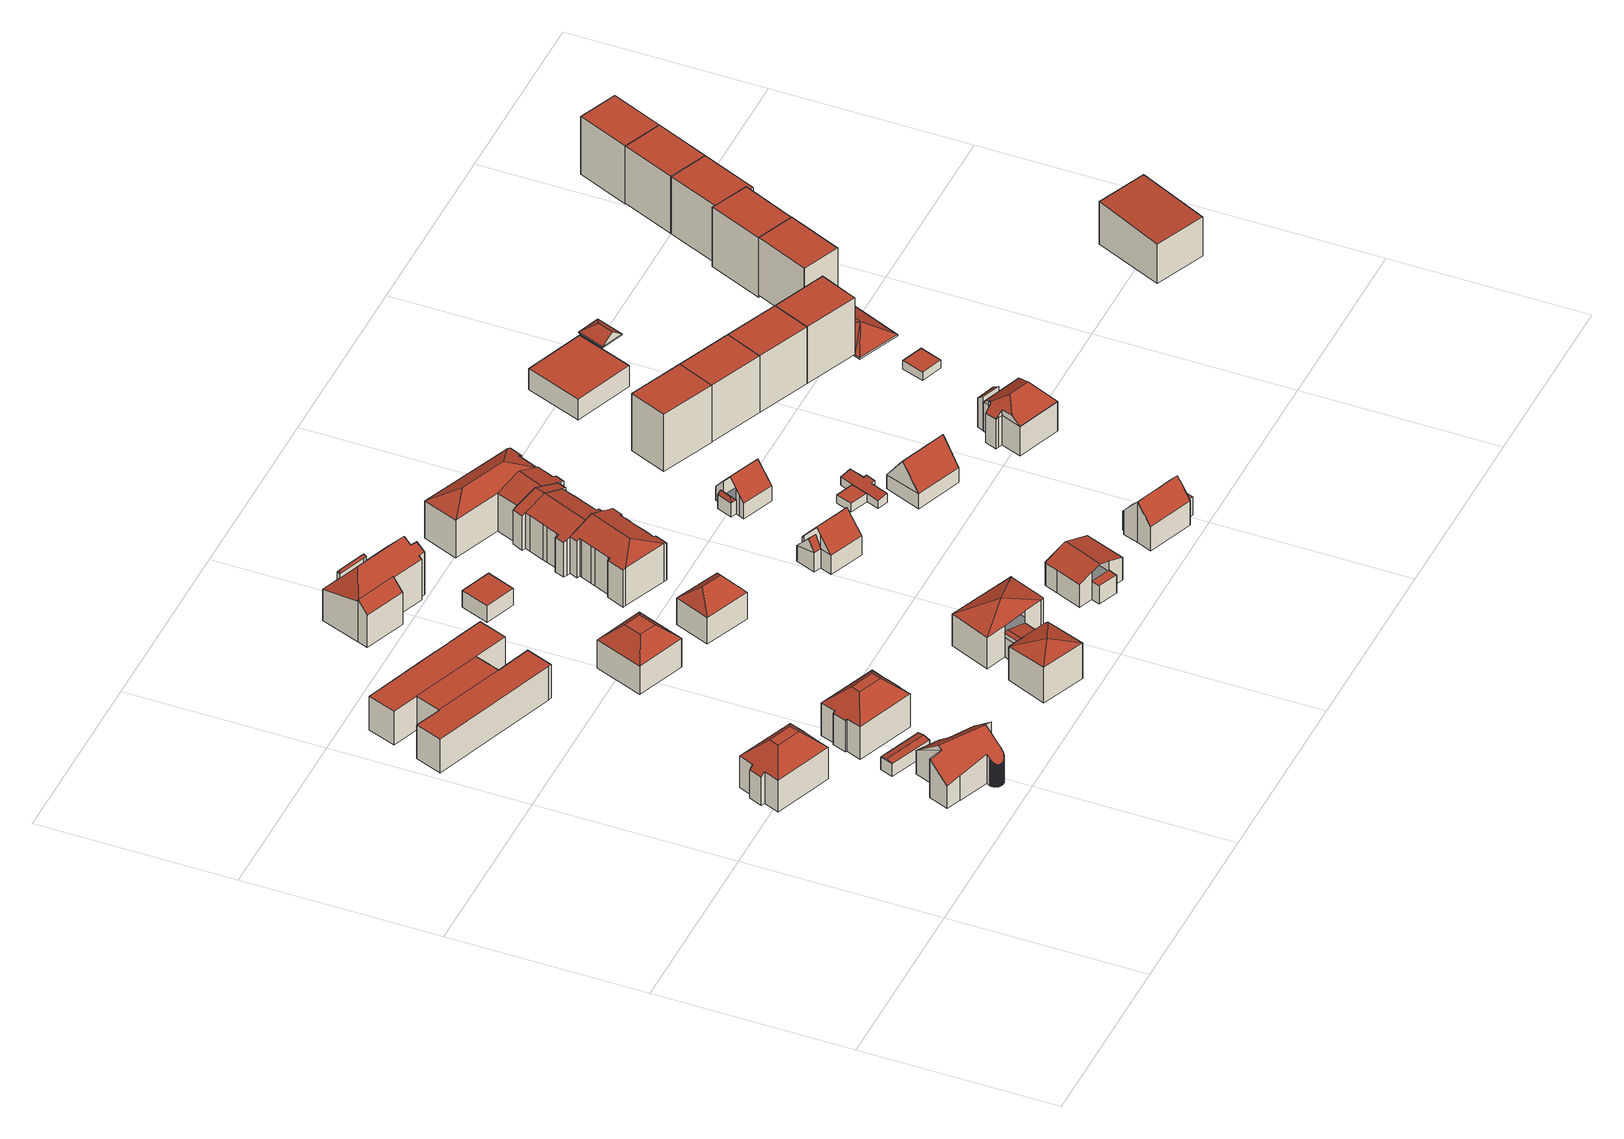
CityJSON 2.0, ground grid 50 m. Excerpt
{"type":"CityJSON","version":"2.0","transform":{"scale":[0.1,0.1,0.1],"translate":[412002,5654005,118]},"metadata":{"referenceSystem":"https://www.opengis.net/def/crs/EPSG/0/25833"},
"CityObjects":{
"building1":{"type":"Building","attributes":{"Dachtyp_tdc":"tdcCutTentRoof","Gemeindeschluessel":14612000,"Dachneigung":44.59,"QualitaetDacherkennung":80,"Geometrietyp2DReferenz":"3000","measuredHeight":13.93,"function":"31001_9998","roofType":"9999"},"geometry":[{"type":"Solid","lod":"2","boundaries":[[[[0,1,2,3]],[[1,4,5,2]],[[4,6,7,5]],[[6,8,9,7]],[[8,10,11,9]],[[10,12,13,11]],[[12,14,15,13]],[[14,16,17,15]],[[16,18,19,17]],[[18,20,21,19]],[[22,0,3,23]],[[8,6,4,1,0,22,24,25]],[[10,8,25,26]],[[20,18,16,14,12,10,26,27]],[[22,20,27,24]],[[27,26,25,24]],[[3,2,5,7,9,11,13,15,17,19,21,23]],[[20,22,23,21]]]],"semantics":{"surfaces":[{"type":"WallSurface"},{"type":"RoofSurface"},{"type":"GroundSurface"}],"values":[[0,0,0,0,0,0,0,0,0,0,0,1,1,1,1,1,2,0]]}}]},
"building2":{"type":"Building","attributes":{"Dachtyp_tdc":"tdcFreeFormRoof","Gemeindeschluessel":14612000,"Dachneigung":39.34,"QualitaetDacherkennung":18,"Geometrietyp2DReferenz":"3000","measuredHeight":12.45,"function":"31001_9998","roofType":"5000"},"geometry":[{"type":"Solid","lod":"2","boundaries":[[[[28,29,30,31]],[[29,32,33,30]],[[32,34,35,33]],[[34,36,37,35]],[[36,38,39,37]],[[38,40,41,39]],[[40,42,43,41]],[[42,44,45,43]],[[44,46,47,45]],[[46,48,49,47]],[[48,50,51,49]],[[50,52,53,51]],[[52,54,55,53]],[[54,56,57,55]],[[56,58,59,57]],[[58,60,61,59]],[[60,62,63,61]],[[62,64,65,63]],[[64,66,67,65]],[[66,68,69,67]],[[68,70,71,69]],[[70,72,73,71]],[[72,74,75,73]],[[74,76,77,75]],[[76,78,79,77]],[[78,80,81,79]],[[80,82,83,81]],[[82,84,85,83]],[[84,86,87,85]],[[86,88,89,87]],[[88,90,91,89]],[[90,92,93,91]],[[92,94,95,93]],[[94,96,97,95]],[[96,98,99,97]],[[98,100,101,99]],[[100,102,103,101]],[[102,104,105,103]],[[104,106,107,105]],[[106,108,109,107]],[[108,110,111,109]],[[110,112,113,111]],[[112,114,115,113]],[[114,116,117,115]],[[116,118,119,117]],[[118,120,121,119]],[[120,122,123,121]],[[122,124,125,123]],[[124,126,127,125]],[[126,128,129,127]],[[128,130,131,129]],[[130,132,133,131]],[[132,134,135,133]],[[134,136,137,135]],[[136,138,139,137]],[[138,140,141,139]],[[140,142,143,141]],[[142,28,31,143]],[[122,120,118,116,114,112,110,108,106,104,102,100,98,96,94,92,90,88,86,84,82,80,78,76,74,72,70,68,66,64,62,60,58,56,54,144,145,40,38,36,34,32,29,28,142,140,138,136,134,132,130,128,126,124]],[[52,50,48,46,44,42,145,144]],[[54,52,144]],[[42,40,145]],[[31,30,33,35,37,39,41,43,45,47,49,51,53,55,57,59,61,63,65,67,69,71,73,75,77,79,81,83,85,87,89,91,93,95,97,99,101,103,105,107,109,111,113,115,117,119,121,123,125,127,129,131,133,135,137,139,141,143]]]],"semantics":{"surfaces":[{"type":"WallSurface"},{"type":"RoofSurface"},{"type":"GroundSurface"}],"values":[[0,0,0,0,0,0,0,0,0,0,0,0,0,0,0,0,0,0,0,0,0,0,0,0,0,0,0,0,0,0,0,0,0,0,0,0,0,0,0,0,0,0,0,0,0,0,0,0,0,0,0,0,0,0,0,0,0,0,1,1,0,0,2]]}}]},
"building3":{"type":"Building","attributes":{"Dachtyp_tdc":"tdcGableRoof","Gemeindeschluessel":14612000,"Dachneigung":12.92,"QualitaetDacherkennung":67,"Geometrietyp2DReferenz":"3000","measuredHeight":4,"function":"31001_9998","roofType":"3100"},"geometry":[{"type":"Solid","lod":"2","boundaries":[[[[146,147,148,149]],[[147,150,151,148]],[[150,152,153,151]],[[152,146,149,153]],[[150,147,154]],[[146,152,155]],[[147,146,155,154]],[[152,150,154,155]],[[149,148,151,153]]]],"semantics":{"surfaces":[{"type":"WallSurface"},{"type":"RoofSurface"},{"type":"GroundSurface"}],"values":[[0,0,0,0,0,0,1,1,2]]}}]},
"building4":{"type":"Building","attributes":{"Dachtyp_tdc":"tdcCutTentRoof","Gemeindeschluessel":14612000,"Dachneigung":44.84,"QualitaetDacherkennung":83,"Geometrietyp2DReferenz":"3000","measuredHeight":14.09,"function":"31001_9998","roofType":"9999"},"geometry":[{"type":"Solid","lod":"2","boundaries":[[[[156,157,158,159]],[[157,160,161,158]],[[160,162,163,161]],[[162,164,165,163]],[[164,166,167,165]],[[166,168,169,167]],[[168,170,171,169]],[[170,172,173,171]],[[172,174,175,173]],[[174,176,177,175]],[[176,178,179,177]],[[178,156,159,179]],[[162,160,180,181]],[[172,170,168,166,164,162,181,182]],[[174,172,182,183]],[[160,157,156,178,176,174,183,180]],[[183,182,181,180]],[[159,158,161,163,165,167,169,171,173,175,177,179]]]],"semantics":{"surfaces":[{"type":"WallSurface"},{"type":"RoofSurface"},{"type":"GroundSurface"}],"values":[[0,0,0,0,0,0,0,0,0,0,0,0,1,1,1,1,1,2]]}}]},
"building5":{"type":"Building","attributes":{"name":"Bundesnetzagentur","Gemeindeschluessel":14612000,"Geometrietyp2DReferenz":"3000","function":"31001_3010","roofType":"9999"},"children":["building5-1","building5-2","building5-3"]},
"building5-1":{"type":"BuildingPart","attributes":{"Dachtyp_tdc":"tdcPolyFlatRoof","Dachneigung":0,"QualitaetDacherkennung":81,"Geometrietyp2DReferenz":"3000","measuredHeight":9.87,"roofType":"1000"},"parents":["building5"],"geometry":[{"type":"MultiSurface","lod":"2","boundaries":[[[184,185,186,187]],[[185,188,189,186]],[[188,190,191,189]],[[190,192,193,191]],[[192,194,195,193]],[[196,197,198,199]],[[197,184,187,198]],[[197,196,194,192,190,188,185,184]],[[187,186,189,191,193,195,199,198]]],"semantics":{"surfaces":[{"type":"WallSurface"},{"type":"RoofSurface"},{"type":"GroundSurface"}],"values":[0,0,0,0,0,0,0,1,2]}}]},
"building5-2":{"type":"BuildingPart","attributes":{"Dachtyp_tdc":"tdcPolyFlatRoof","Dachneigung":0,"QualitaetDacherkennung":78,"Geometrietyp2DReferenz":"3000","measuredHeight":9.87,"roofType":"1000"},"parents":["building5"],"geometry":[{"type":"MultiSurface","lod":"2","boundaries":[[[200,201,202,203]],[[201,204,205,202]],[[204,206,207,205]],[[206,208,209,207]],[[208,210,211,209]],[[210,212,213,211]],[[212,214,215,213]],[[214,216,217,215]],[[216,218,219,217]],[[218,220,221,219]],[[220,222,223,221]],[[220,218,216,214,212,210,208,206,204,201,200,222]],[[203,202,205,207,209,211,213,215,217,219,221,223]]],"semantics":{"surfaces":[{"type":"WallSurface"},{"type":"RoofSurface"},{"type":"GroundSurface"}],"values":[0,0,0,0,0,0,0,0,0,0,0,1,2]}}]},
"building5-3":{"type":"BuildingPart","attributes":{"Dachtyp_tdc":"tdcPolyFlatRoof","Dachneigung":0,"QualitaetDacherkennung":85,"Geometrietyp2DReferenz":"3000","measuredHeight":9.88,"roofType":"1000"},"parents":["building5"],"geometry":[{"type":"MultiSurface","lod":"2","boundaries":[[[222,224,225,223]],[[224,226,227,225]],[[226,196,199,227]],[[201,202,195,194]],[[201,200,203,202]],[[200,201,194,196,226,224,222]],[[225,227,199,195,202,203,223]]],"semantics":{"surfaces":[{"type":"WallSurface"},{"type":"RoofSurface"},{"type":"GroundSurface"}],"values":[0,0,0,0,0,1,2]}}]},
"building6":{"type":"Building","attributes":{"Dachtyp_tdc":"tdcCutTentRoof","Gemeindeschluessel":14612000,"Dachneigung":44.42,"QualitaetDacherkennung":70,"Geometrietyp2DReferenz":"3000","measuredHeight":12.52,"function":"31001_9998","roofType":"9999"},"geometry":[{"type":"Solid","lod":"2","boundaries":[[[[228,229,230,231]],[[229,232,233,230]],[[232,234,235,233]],[[234,228,231,235]],[[229,228,236,237]],[[232,229,237,238]],[[234,232,238,239]],[[228,234,239,236]],[[239,238,237,236]],[[231,230,233,235]]]],"semantics":{"surfaces":[{"type":"WallSurface"},{"type":"RoofSurface"},{"type":"GroundSurface"}],"values":[[0,0,0,0,1,1,1,1,1,2]]}}]},
"building7":{"type":"Building","attributes":{"Gemeindeschluessel":14612000,"Geometrietyp2DReferenz":"3000","function":"31001_9998","roofType":"9999"},"children":["building7-1","building7-2","building7-3"]},
"building7-1":{"type":"BuildingPart","attributes":{"Dachtyp_tdc":"tdcGableRoof","Dachneigung":15.05,"QualitaetDacherkennung":29,"Geometrietyp2DReferenz":"3000","measuredHeight":7.29,"roofType":"3100"},"parents":["building7"],"geometry":[{"type":"MultiSurface","lod":"2","boundaries":[[[240,241,242,243]],[[244,245,246,247]],[[248,249,250,251]],[[240,248,251,241]],[[242,247,246,243]],[[244,250,249,245]]],"semantics":{"surfaces":[{"type":"WallSurface"},{"type":"RoofSurface"},{"type":"GroundSurface"}],"values":[0,0,1,0,2,1]}}]},
"building7-2":{"type":"BuildingPart","attributes":{"Dachtyp_tdc":"tdcTentRoof","Dachneigung":21.36,"QualitaetDacherkennung":17,"Geometrietyp2DReferenz":"3000","measuredHeight":12.2,"roofType":"3500"},"parents":["building7"],"geometry":[{"type":"MultiSurface","lod":"2","boundaries":[[[252,253,254,255]],[[253,256,243,254]],[[256,248,240,243]],[[257,246,245]],[[257,258,259,246]],[[258,260,261,259]],[[260,252,255,261]],[[252,260,262]],[[253,252,262]],[[258,257,256,253,262]],[[260,258,262]],[[255,254,243,246,259,261]]],"semantics":{"surfaces":[{"type":"WallSurface"},{"type":"RoofSurface"},{"type":"GroundSurface"}],"values":[0,0,0,0,0,0,0,1,1,1,1,2]}}]},
"building7-3":{"type":"BuildingPart","attributes":{"Dachtyp_tdc":"tdcFreeFormRoof","Dachneigung":25.41,"QualitaetDacherkennung":17,"Geometrietyp2DReferenz":"3000","measuredHeight":12.12,"roofType":"5000"},"parents":["building7"],"geometry":[{"type":"MultiSurface","lod":"2","boundaries":[[[263,264,265,266]],[[264,267,268,265]],[[267,269,270,268]],[[269,271,272,270]],[[271,273,274,272]],[[273,275,247,274]],[[275,244,247]],[[276,242,241,251]],[[276,277,278,242]],[[277,263,266,278]],[[267,264,263,279]],[[273,271,269,267,279]],[[277,276,275,273,279]],[[263,277,279]],[[265,268,270,272,274,247,242,278,266]]],"semantics":{"surfaces":[{"type":"WallSurface"},{"type":"RoofSurface"},{"type":"GroundSurface"}],"values":[0,0,0,0,0,0,0,0,0,0,1,1,1,1,2]}}]},
"building8":{"type":"Building","attributes":{"Dachtyp_tdc":"tdcHipRoof","Gemeindeschluessel":14612000,"Dachneigung":40.71,"QualitaetDacherkennung":60,"Geometrietyp2DReferenz":"3000","measuredHeight":11.78,"function":"31001_9998","roofType":"3200"},"geometry":[{"type":"Solid","lod":"2","boundaries":[[[[280,281,282,283]],[[281,284,285,282]],[[284,286,287,285]],[[286,280,283,287]],[[284,281,288]],[[280,286,289]],[[281,280,289,288]],[[286,284,288,289]],[[283,282,285,287]]]],"semantics":{"surfaces":[{"type":"WallSurface"},{"type":"RoofSurface"},{"type":"GroundSurface"}],"values":[[0,0,0,0,1,1,1,1,2]]}}]},
"building9":{"type":"Building","attributes":{"Gemeindeschluessel":14612000,"Geometrietyp2DReferenz":"3000","function":"31001_9998","roofType":"9999"},"children":["building9-1","building9-2","building9-3"]},
"building9-1":{"type":"BuildingPart","attributes":{"Dachtyp_tdc":"tdcPolyFlatRoof","Dachneigung":46.75,"QualitaetDacherkennung":42,"Geometrietyp2DReferenz":"3000","measuredHeight":12.33,"roofType":"2100"},"parents":["building9"],"geometry":[{"type":"MultiSurface","lod":"2","boundaries":[[[290,291,292,293,294]],[[291,295,296,292]],[[295,297,298,299,296]],[[297,295,291,290]],[[293,292,296,299]]],"semantics":{"surfaces":[{"type":"WallSurface"},{"type":"RoofSurface"},{"type":"GroundSurface"}],"values":[0,0,0,1,2]}}]},
"building9-2":{"type":"BuildingPart","attributes":{"Dachtyp_tdc":"tdcFreeFormRoof","Dachneigung":58.55,"QualitaetDacherkennung":7,"Geometrietyp2DReferenz":"3000","measuredHeight":10.98,"roofType":"5000"},"parents":["building9"],"geometry":[{"type":"MultiSurface","lod":"2","boundaries":[[[300,301,302,303,304]],[[301,305,306,302]],[[305,307,308,309,306]],[[310,307,305]],[[311,310,305,301]],[[311,301,300]],[[310,311,300,307]],[[303,302,306,309]]],"semantics":{"surfaces":[{"type":"WallSurface"},{"type":"RoofSurface"},{"type":"GroundSurface"}],"values":[0,0,0,1,1,1,1,2]}}]},
"building9-3":{"type":"BuildingPart","attributes":{"Dachtyp_tdc":"tdcHipAndGableRoof","Dachneigung":48.85,"QualitaetDacherkennung":58,"Geometrietyp2DReferenz":"3000","measuredHeight":15.36,"roofType":"5000"},"parents":["building9"],"geometry":[{"type":"MultiSurface","lod":"2","boundaries":[[[312,313,314,315]],[[313,316,317,314]],[[316,318,319,317]],[[318,320,321,319]],[[320,322,323,321]],[[322,324,325,323]],[[324,294,293,325]],[[298,326,327,299]],[[326,304,303,327]],[[308,312,315,309]],[[326,298,328]],[[298,294,324,322,320,318,316,313,328]],[[313,312,308,304,326,328]],[[315,314,317,319,321,323,325,293,299,327,303,309]]],"semantics":{"surfaces":[{"type":"WallSurface"},{"type":"RoofSurface"},{"type":"GroundSurface"}],"values":[0,0,0,0,0,0,0,0,0,0,1,1,1,2]}}]},
"building10":{"type":"Building","attributes":{"Dachtyp_tdc":"tdcPolyFlatRoof","Gemeindeschluessel":14612000,"Dachneigung":0,"QualitaetDacherkennung":83,"Geometrietyp2DReferenz":"3000","measuredHeight":4.75,"function":"31001_9998","roofType":"1000"},"geometry":[{"type":"Solid","lod":"2","boundaries":[[[[329,330,331,332]],[[330,333,334,331]],[[333,335,336,334]],[[335,329,332,336]],[[335,333,330,329]],[[332,331,334,336]]]],"semantics":{"surfaces":[{"type":"WallSurface"},{"type":"RoofSurface"},{"type":"GroundSurface"}],"values":[[0,0,0,0,1,2]]}}]},
"building11":{"type":"Building","attributes":{"Dachtyp_tdc":"tdcHipAndGableRoof","Gemeindeschluessel":14612000,"Dachneigung":20.17,"QualitaetDacherkennung":81,"Geometrietyp2DReferenz":"3000","measuredHeight":13.2,"function":"31001_9998","roofType":"5000"},"geometry":[{"type":"Solid","lod":"2","boundaries":[[[[337,338,339,340]],[[338,341,342,339]],[[341,343,344,342]],[[343,345,346,344]],[[345,347,348,346]],[[347,349,350,348]],[[343,341,351]],[[341,338,337,352,353,354,355,356,357,358,359,360,361,362,363,351]],[[363,364,365,366,367,368,369,370,371,349,347,345,343,351]],[[350,372,373,374,375,376,377,378,379,380,381,382,383,384,385,386,387,388,389,390,391,340,339,342,344,346,348]],[[349,371,372,350]],[[371,370,373,372]],[[370,369,374,373]],[[369,368,375,374]],[[368,367,376,375]],[[367,366,377,376]],[[366,365,378,377]],[[365,364,379,378]],[[364,363,380,379]],[[363,362,381,380]],[[362,361,382,381]],[[361,360,383,382]],[[360,359,384,383]],[[359,358,385,384]],[[358,357,386,385]],[[357,356,387,386]],[[356,355,388,387]],[[355,354,389,388]],[[354,353,390,389]],[[353,352,391,390]],[[352,337,340,391]]]],"semantics":{"surfaces":[{"type":"WallSurface"},{"type":"RoofSurface"},{"type":"GroundSurface"}],"values":[[0,0,0,0,0,0,1,1,1,2,0,0,0,0,0,0,0,0,0,0,0,0,0,0,0,0,0,0,0,0,0]]}}]},
"building12":{"type":"Building","attributes":{"Gemeindeschluessel":14612000,"Geometrietyp2DReferenz":"3000","function":"31001_9998","roofType":"9999"},"children":["building12-1","building12-2","building12-3"]},
"building12-1":{"type":"BuildingPart","attributes":{"Dachtyp_tdc":"tdcPolyFlatRoof","Dachneigung":0,"QualitaetDacherkennung":55,"Geometrietyp2DReferenz":"3000","measuredHeight":5.31,"roofType":"1000"},"parents":["building12"],"geometry":[{"type":"MultiSurface","lod":"2","boundaries":[[[392,393,394,395]],[[396,397,398,399]],[[397,400,401,398]],[[400,402,403,401]],[[402,392,395,403]],[[402,400,397,396,404,393,392]],[[395,394,405,399,398,401,403]]],"semantics":{"surfaces":[{"type":"WallSurface"},{"type":"RoofSurface"},{"type":"GroundSurface"}],"values":[0,0,0,0,0,1,2]}}]},
"building12-2":{"type":"BuildingPart","attributes":{"Dachtyp_tdc":"tdcGableRoof","Dachneigung":17.93,"QualitaetDacherkennung":84,"Geometrietyp2DReferenz":"3000","measuredHeight":8.78,"roofType":"3100"},"parents":["building12"],"geometry":[{"type":"MultiSurface","lod":"2","boundaries":[[[406,407,408,409]],[[407,410,399,408]],[[410,396,399]],[[411,394,393]],[[411,412,413,394]],[[412,414,415,413]],[[414,416,417,415]],[[416,418,419,417]],[[418,420,421,419]],[[420,422,421]],[[423,424,425]],[[423,406,409,424]],[[426,420,418,416,414,412,411,427]],[[427,410,407,406,423,426]],[[409,408,399,405,394,413,415,417,419,421,428,424]]],"semantics":{"surfaces":[{"type":"WallSurface"},{"type":"RoofSurface"},{"type":"GroundSurface"}],"values":[0,0,0,0,0,0,0,0,0,0,0,0,1,1,2]}}]},
"building12-3":{"type":"BuildingPart","attributes":{"Dachtyp_tdc":"tdcPolyFlatRoof","Dachneigung":3.51,"QualitaetDacherkennung":43,"Geometrietyp2DReferenz":"3000","measuredHeight":5.36,"roofType":"2100"},"parents":["building12"],"geometry":[{"type":"MultiSurface","lod":"2","boundaries":[[[422,429,430,421]],[[429,431,432,430]],[[431,433,434,432]],[[433,435,436,434]],[[435,425,424,436]],[[435,433,431,429,422,437,425]],[[424,428,421,430,432,434,436]]],"semantics":{"surfaces":[{"type":"WallSurface"},{"type":"RoofSurface"},{"type":"GroundSurface"}],"values":[0,0,0,0,0,1,2]}}]},
"building13":{"type":"Building","attributes":{"Gemeindeschluessel":14612000,"Geometrietyp2DReferenz":"3000","function":"31001_9998","roofType":"9999"},"children":["building13-1","building13-2"]},
"building13-1":{"type":"BuildingPart","attributes":{"Dachtyp_tdc":"tdcGableRoof","Dachneigung":20.13,"QualitaetDacherkennung":64,"Geometrietyp2DReferenz":"3000","measuredHeight":12.46,"roofType":"3100"},"parents":["building13"],"geometry":[{"type":"MultiSurface","lod":"2","boundaries":[[[438,439,440,441]],[[439,442,440]],[[443,444,445,446]],[[444,447,448,445]],[[447,449,450,448]],[[449,451,452,450]],[[451,453,454,452]],[[453,455,456,454]],[[455,457,458,456]],[[457,459,460,458]],[[459,438,441,460]],[[455,453,451,449,447,444,443,461,462,463]],[[463,439,438,459,457,455]],[[441,440,464,465,446,445,448,450,452,454,456,458,460]]],"semantics":{"surfaces":[{"type":"WallSurface"},{"type":"RoofSurface"},{"type":"GroundSurface"}],"values":[0,0,0,0,0,0,0,0,0,0,0,1,1,2]}}]},
"building13-2":{"type":"BuildingPart","attributes":{"Dachtyp_tdc":"tdcGableRoof","Dachneigung":20.18,"QualitaetDacherkennung":87,"Geometrietyp2DReferenz":"3000","measuredHeight":12.44,"roofType":"3100"},"parents":["building13"],"geometry":[{"type":"MultiSurface","lod":"2","boundaries":[[[466,467,468,469]],[[467,470,471,468]],[[470,472,473,471]],[[472,474,475,473]],[[474,476,477,475]],[[476,478,479,477]],[[478,480,481,479]],[[480,482,483,481]],[[482,443,446,483]],[[442,484,485,440]],[[484,486,487,485]],[[486,488,489,487]],[[488,490,491,489]],[[490,492,493,491]],[[492,494,495,493]],[[494,496,382,495]],[[496,497,381,382]],[[497,498,499,381]],[[498,364,379,499]],[[364,365,378,379]],[[365,466,469,378]],[[498,497,496,494,492,490,488,486,484,442,500,462]],[[462,443,482,480,478,476,474,472,470,467,466,365,364,498]],[[469,468,471,473,475,477,479,481,483,446,465,464,440,485,487,489,491,493,495,382,381,499,379,378]]],"semantics":{"surfaces":[{"type":"WallSurface"},{"type":"RoofSurface"},{"type":"GroundSurface"}],"values":[0,0,0,0,0,0,0,0,0,0,0,0,0,0,0,0,0,0,0,0,0,1,1,2]}}]},
"building14":{"type":"Building","attributes":{"Gemeindeschluessel":14612000,"Geometrietyp2DReferenz":"3000","function":"31001_9998","roofType":"9999"},"children":["building14-1","building14-2"]},
"building14-1":{"type":"BuildingPart","attributes":{"Dachtyp_tdc":"tdcGableRoof","Dachneigung":48.1,"QualitaetDacherkennung":7,"Geometrietyp2DReferenz":"3000","measuredHeight":8.68,"roofType":"3100"},"parents":["building14"],"geometry":[{"type":"MultiSurface","lod":"2","boundaries":[[[501,502,503,504]],[[505,506,507,508]],[[506,501,504,507]],[[501,506,509]],[[502,501,509,510,511]],[[506,505,510,509]],[[504,503,508,507]]],"semantics":{"surfaces":[{"type":"WallSurface"},{"type":"RoofSurface"},{"type":"GroundSurface"}],"values":[0,0,0,0,1,1,2]}}]},
"building14-2":{"type":"BuildingPart","attributes":{"Dachtyp_tdc":"tdcGableRoof","Dachneigung":50.35,"QualitaetDacherkennung":78,"Geometrietyp2DReferenz":"3000","measuredHeight":11.06,"roofType":"3100"},"parents":["building14"],"geometry":[{"type":"MultiSurface","lod":"2","boundaries":[[[512,513,514,515]],[[513,516,517,514]],[[516,505,508,517]],[[518,519,520,503,502]],[[519,512,515,520]],[[512,519,521,522,523]],[[516,513,523,522,524]],[[516,524,505]],[[518,521,519]],[[512,523,513]],[[515,514,517,508,503,520]]],"semantics":{"surfaces":[{"type":"WallSurface"},{"type":"RoofSurface"},{"type":"GroundSurface"}],"values":[0,0,0,0,0,1,1,0,0,0,2]}}]},
"building15":{"type":"Building","attributes":{"Gemeindeschluessel":14612000,"Geometrietyp2DReferenz":"3000","function":"31001_9998","roofType":"9999"},"children":["building15-1","building15-2"]},
"building15-1":{"type":"BuildingPart","attributes":{"Dachtyp_tdc":"tdcGableRoof","Dachneigung":20.04,"QualitaetDacherkennung":79,"Geometrietyp2DReferenz":"3000","measuredHeight":13.5,"roofType":"3100"},"parents":["building15"],"geometry":[{"type":"MultiSurface","lod":"2","boundaries":[[[525,526,527,528,529]],[[526,530,531,527]],[[530,532,533,531]],[[532,534,535,533]],[[534,459,536,535]],[[459,457,537,536]],[[457,538,539,537]],[[538,540,541,539]],[[540,542,543,541]],[[542,544,545,546,543]],[[538,457,459,534,532,530,526,525,547]],[[547,544,542,540,538]],[[546,548,528,527,531,533,535,536,537,539,541,543]]],"semantics":{"surfaces":[{"type":"WallSurface"},{"type":"RoofSurface"},{"type":"GroundSurface"}],"values":[0,0,0,0,0,0,0,0,0,0,1,1,2]}}]},
"building15-2":{"type":"BuildingPart","attributes":{"Dachtyp_tdc":"tdcHipRoof","Dachneigung":28.01,"QualitaetDacherkennung":59,"Geometrietyp2DReferenz":"3000","measuredHeight":13.47,"roofType":"3200"},"parents":["building15"],"geometry":[{"type":"MultiSurface","lod":"2","boundaries":[[[549,550,551,552]],[[550,553,554,551]],[[553,555,556,554]],[[555,557,558,556]],[[557,559,560,558]],[[559,529,528,560]],[[545,549,552,546]],[[529,559,557,555,553,561]],[[550,549,562]],[[553,550,562,561]],[[549,545,563,529,561,562]],[[552,551,554,556,558,560,528,548,546]]],"semantics":{"surfaces":[{"type":"WallSurface"},{"type":"RoofSurface"},{"type":"GroundSurface"}],"values":[0,0,0,0,0,0,0,1,1,1,1,2]}}]},
"building16":{"type":"Building","attributes":{"Gemeindeschluessel":14612000,"Geometrietyp2DReferenz":"3000","function":"31001_9998","roofType":"9999"},"children":["building16-1","building16-2"]},
"building16-1":{"type":"BuildingPart","attributes":{"Dachtyp_tdc":"tdcHipAndGableRoof","Dachneigung":23.92,"QualitaetDacherkennung":17,"Geometrietyp2DReferenz":"3000","measuredHeight":6.59,"roofType":"5000"},"parents":["building16"],"geometry":[{"type":"MultiSurface","lod":"2","boundaries":[[[564,565,566,567]],[[565,568,569,566]],[[568,570,571,569]],[[568,565,572]],[[565,564,573,574,572]],[[570,568,572,574]],[[567,566,569,571,575]]],"semantics":{"surfaces":[{"type":"WallSurface"},{"type":"RoofSurface"},{"type":"GroundSurface"}],"values":[0,0,0,1,1,1,2]}}]},
"building16-2":{"type":"BuildingPart","attributes":{"Dachtyp_tdc":"tdcGableRoof","Dachneigung":49.98,"QualitaetDacherkennung":76,"Geometrietyp2DReferenz":"3000","measuredHeight":11.94,"roofType":"3100"},"parents":["building16"],"geometry":[{"type":"MultiSurface","lod":"2","boundaries":[[[576,577,578,579]],[[577,580,581,578]],[[580,582,583,581]],[[582,584,564,567,583]],[[585,586,587,571,570]],[[586,588,589,587]],[[588,590,591,589]],[[590,592,593,591]],[[592,594,595,593]],[[594,576,579,595]],[[590,588,586,585,596]],[[596,584,582,580,577,576,594,592,590]],[[579,578,581,583,567,575,571,587,589,591,593,595]]],"semantics":{"surfaces":[{"type":"WallSurface"},{"type":"RoofSurface"},{"type":"GroundSurface"}],"values":[0,0,0,0,0,0,0,0,0,0,1,1,2]}}]},
"building17":{"type":"Building","attributes":{"Gemeindeschluessel":14612000,"Geometrietyp2DReferenz":"3000","function":"31001_9998","roofType":"9999"},"children":["building17-1","building17-2"]},
"building17-1":{"type":"BuildingPart","attributes":{"Dachtyp_tdc":"tdcGableRoof","Dachneigung":50.13,"QualitaetDacherkennung":80,"Geometrietyp2DReferenz":"3000","measuredHeight":9.71,"roofType":"3100"},"parents":["building17"],"geometry":[{"type":"MultiSurface","lod":"2","boundaries":[[[597,598,599,600]],[[598,601,602,599]],[[601,603,604,602]],[[603,605,606,604]],[[605,607,608,606]],[[601,598,597,609,610]],[[610,611,607,605,603,601]],[[608,612,613,614,600,599,602,604,606]],[[607,611,612,608]],[[611,615,612]],[[609,614,616]],[[609,597,600,614]]],"semantics":{"surfaces":[{"type":"WallSurface"},{"type":"RoofSurface"},{"type":"GroundSurface"}],"values":[0,0,0,0,0,1,1,2,0,0,0,0]}}]},
"building17-2":{"type":"BuildingPart","attributes":{"Dachtyp_tdc":"tdcFreeFormRoof","Dachneigung":46.91,"QualitaetDacherkennung":21,"Geometrietyp2DReferenz":"3000","measuredHeight":4.97,"roofType":"5000"},"parents":["building17"],"geometry":[{"type":"MultiSurface","lod":"2","boundaries":[[[615,617,618,612]],[[617,619,620,618]],[[619,616,614,620]],[[621,622,619,617]],[[621,617,615]],[[622,621,615,623,616]],[[619,622,616]],[[618,620,614,613,612]]],"semantics":{"surfaces":[{"type":"WallSurface"},{"type":"RoofSurface"},{"type":"GroundSurface"}],"values":[0,0,0,1,1,1,0,2]}}]},
"building18":{"type":"Building","attributes":{"Dachtyp_tdc":"tdcPolyFlatRoof","Gemeindeschluessel":14612000,"Dachneigung":0,"QualitaetDacherkennung":75,"Geometrietyp2DReferenz":"3000","measuredHeight":2.44,"function":"31001_9998","roofType":"1000"},"geometry":[{"type":"Solid","lod":"2","boundaries":[[[[624,625,626,627]],[[625,628,629,626]],[[628,630,631,629]],[[630,624,627,631]],[[630,628,625,624]],[[627,626,629,631]]]],"semantics":{"surfaces":[{"type":"WallSurface"},{"type":"RoofSurface"},{"type":"GroundSurface"}],"values":[[0,0,0,0,1,2]]}}]},
"building19":{"type":"Building","attributes":{"Dachtyp_tdc":"tdcPolyFlatRoof","Gemeindeschluessel":14612000,"Dachneigung":8.36,"QualitaetDacherkennung":61,"Geometrietyp2DReferenz":"3000","measuredHeight":2.93,"function":"31001_9998","roofType":"2100"},"geometry":[{"type":"Solid","lod":"2","boundaries":[[[[632,633,634,635]],[[633,625,636,634]],[[625,624,637,636]],[[624,638,639,637]],[[638,640,641,639]],[[640,642,643,641]],[[642,644,645,643]],[[644,646,647,645]],[[646,648,649,647]],[[648,632,635,649]],[[648,646,644,642,640,638,624,625,633,632]],[[635,634,636,637,639,641,643,645,647,649]]]],"semantics":{"surfaces":[{"type":"WallSurface"},{"type":"RoofSurface"},{"type":"GroundSurface"}],"values":[[0,0,0,0,0,0,0,0,0,0,1,2]]}}]},
"building20":{"type":"Building","attributes":{"Dachtyp_tdc":"tdcGableRoof","Gemeindeschluessel":14612000,"Dachneigung":53.66,"QualitaetDacherkennung":79,"Geometrietyp2DReferenz":"3000","measuredHeight":11.11,"function":"31001_9998","roofType":"3100"},"geometry":[{"type":"Solid","lod":"2","boundaries":[[[[650,651,652,653]],[[651,654,655,652]],[[654,656,657,655]],[[656,650,653,657]],[[654,651,658]],[[650,656,659]],[[651,650,659,658]],[[656,654,658,659]],[[653,652,655,657]]]],"semantics":{"surfaces":[{"type":"WallSurface"},{"type":"RoofSurface"},{"type":"GroundSurface"}],"values":[[0,0,0,0,0,0,1,1,2]]}}]},
"building21":{"type":"Building","attributes":{"Dachtyp_tdc":"tdcPolyFlatRoof","Gemeindeschluessel":14612000,"Dachneigung":0,"QualitaetDacherkennung":70,"Geometrietyp2DReferenz":"3000","measuredHeight":16.59,"function":"31001_9998","roofType":"1000"},"geometry":[{"type":"Solid","lod":"2","boundaries":[[[[660,661,662,663]],[[661,664,665,662]],[[664,666,667,665]],[[666,660,663,667]],[[666,664,661,660]],[[663,662,665,667]]]],"semantics":{"surfaces":[{"type":"WallSurface"},{"type":"RoofSurface"},{"type":"GroundSurface"}],"values":[[0,0,0,0,1,2]]}}]},
"building22":{"type":"Building","attributes":{"Dachtyp_tdc":"tdcFreeFormRoof","Gemeindeschluessel":14612000,"Dachneigung":35.77,"QualitaetDacherkennung":65,"Geometrietyp2DReferenz":"3000","measuredHeight":12.93,"function":"31001_9998","roofType":"5000"},"geometry":[{"type":"Solid","lod":"2","boundaries":[[[[668,669,670,671]],[[669,672,673,670]],[[672,674,675,673]],[[674,676,677,675]],[[676,678,679,677]],[[678,680,681,679]],[[680,682,683,681]],[[682,684,685,683]],[[684,686,687,685]],[[686,688,689,687]],[[688,690,691,689]],[[690,692,693,691]],[[692,668,671,693]],[[694,695,696,692]],[[697,698,680,699,700,701,702,703]],[[692,690,688,704,705,697,703,694]],[[695,694,703,702,706]],[[669,695,706,672]],[[672,706,702,701,674]],[[682,698,697,705,684]],[[684,705,704,686]],[[686,704,688]],[[674,701,700,676]],[[676,700,699,678]],[[678,699,680]],[[680,698,682]],[[668,696,695,669]],[[692,696,668]],[[671,670,673,675,677,679,681,683,685,687,689,691,693]]]],"semantics":{"surfaces":[{"type":"WallSurface"},{"type":"RoofSurface"},{"type":"GroundSurface"}],"values":[[0,0,0,0,0,0,0,0,0,0,0,0,0,1,1,1,1,0,0,0,0,0,0,0,0,0,0,0,2]]}}]},
"building23":{"type":"Building","attributes":{"Dachtyp_tdc":"tdcPolyFlatRoof","Gemeindeschluessel":14612000,"Dachneigung":0,"QualitaetDacherkennung":74,"Geometrietyp2DReferenz":"3000","measuredHeight":16.56,"function":"31001_9998","roofType":"1000"},"geometry":[{"type":"Solid","lod":"2","boundaries":[[[[707,708,709,710]],[[708,661,711,709]],[[661,660,712,711]],[[660,707,710,712]],[[660,661,708,707]],[[710,709,711,712]]]],"semantics":{"surfaces":[{"type":"WallSurface"},{"type":"RoofSurface"},{"type":"GroundSurface"}],"values":[[0,0,0,0,1,2]]}}]},
"building24":{"type":"Building","attributes":{"Dachtyp_tdc":"tdcPolyFlatRoof","Gemeindeschluessel":14612000,"Dachneigung":34.07,"QualitaetDacherkennung":44,"Geometrietyp2DReferenz":"3000","measuredHeight":9.66,"function":"31001_9998","roofType":"2100"},"geometry":[{"type":"Solid","lod":"2","boundaries":[[[[713,714,715,716]],[[714,717,718,715]],[[717,719,720,718]],[[719,713,716,720]],[[719,717,714,713]],[[716,715,718,720]]]],"semantics":{"surfaces":[{"type":"WallSurface"},{"type":"RoofSurface"},{"type":"GroundSurface"}],"values":[[0,0,0,0,1,2]]}}]},
"building25":{"type":"Building","attributes":{"Dachtyp_tdc":"tdcPolyFlatRoof","Gemeindeschluessel":14612000,"Dachneigung":0,"QualitaetDacherkennung":67,"Geometrietyp2DReferenz":"3000","measuredHeight":6.05,"function":"31001_9998","roofType":"1000"},"geometry":[{"type":"Solid","lod":"2","boundaries":[[[[721,722,723,724]],[[722,725,726,723]],[[725,727,728,726]],[[727,721,724,728]],[[727,725,722,721]],[[724,723,726,728]]]],"semantics":{"surfaces":[{"type":"WallSurface"},{"type":"RoofSurface"},{"type":"GroundSurface"}],"values":[[0,0,0,0,1,2]]}}]},
"building26":{"type":"Building","attributes":{"Dachtyp_tdc":"tdcPolyFlatRoof","Gemeindeschluessel":14612000,"Dachneigung":0,"QualitaetDacherkennung":74,"Geometrietyp2DReferenz":"3000","measuredHeight":16.57,"function":"31001_9998","roofType":"1000"},"geometry":[{"type":"Solid","lod":"2","boundaries":[[[[729,730,731,732]],[[730,708,709,731]],[[708,707,710,709]],[[707,729,732,710]],[[707,708,730,729]],[[732,731,709,710]]]],"semantics":{"surfaces":[{"type":"WallSurface"},{"type":"RoofSurface"},{"type":"GroundSurface"}],"values":[[0,0,0,0,1,2]]}}]},
"building27":{"type":"Building","attributes":{"Dachtyp_tdc":"tdcPolyFlatRoof","Gemeindeschluessel":14612000,"Dachneigung":0,"QualitaetDacherkennung":70,"Geometrietyp2DReferenz":"3000","measuredHeight":2.39,"function":"31001_9998","roofType":"1000"},"geometry":[{"type":"Solid","lod":"2","boundaries":[[[[733,734,735,736]],[[734,737,738,735]],[[737,739,740,738]],[[739,733,736,740]],[[739,737,734,733]],[[736,735,738,740]]]],"semantics":{"surfaces":[{"type":"WallSurface"},{"type":"RoofSurface"},{"type":"GroundSurface"}],"values":[[0,0,0,0,1,2]]}}]},
"building28":{"type":"Building","attributes":{"Dachtyp_tdc":"tdcPolyFlatRoof","Gemeindeschluessel":14612000,"Dachneigung":0,"QualitaetDacherkennung":69,"Geometrietyp2DReferenz":"3000","measuredHeight":16.56,"function":"31001_9998","roofType":"1000"},"geometry":[{"type":"Solid","lod":"2","boundaries":[[[[730,729,732,731]],[[729,741,742,732]],[[741,743,744,742]],[[743,730,731,744]],[[743,741,729,730]],[[731,732,742,744]]]],"semantics":{"surfaces":[{"type":"WallSurface"},{"type":"RoofSurface"},{"type":"GroundSurface"}],"values":[[0,0,0,0,1,2]]}}]},
"building29":{"type":"Building","attributes":{"Dachtyp_tdc":"tdcFreeFormRoof","Gemeindeschluessel":14612000,"Dachneigung":37.18,"QualitaetDacherkennung":25,"Geometrietyp2DReferenz":"3000","measuredHeight":2.61,"function":"31001_9998","roofType":"5000"},"geometry":[{"type":"Solid","lod":"2","boundaries":[[[[745,746,747,748]],[[746,749,750,747]],[[749,751,752,750]],[[751,745,748,752]],[[753,754,751,749]],[[753,749,746]],[[754,753,746,745]],[[754,745,751]],[[748,747,750,752]]]],"semantics":{"surfaces":[{"type":"WallSurface"},{"type":"RoofSurface"},{"type":"GroundSurface"}],"values":[[0,0,0,0,1,0,1,1,2]]}}]},
"building30":{"type":"Building","attributes":{"Dachtyp_tdc":"tdcFreeFormRoof","Gemeindeschluessel":14612000,"Dachneigung":32.56,"QualitaetDacherkennung":7,"Geometrietyp2DReferenz":"3000","measuredHeight":4.14,"function":"31001_9998","roofType":"5000"},"geometry":[{"type":"Solid","lod":"2","boundaries":[[[[755,756,757,758]],[[756,759,760,757]],[[759,761,762,760]],[[761,763,764,762]],[[763,765,766,764]],[[765,767,768,766]],[[767,755,758,768]],[[755,769,770]],[[767,769,755]],[[765,769,767]],[[769,765,763]],[[769,763,761]],[[770,769,761,759]],[[756,770,759]],[[770,756,755]],[[758,757,760,762,764,766,768]]]],"semantics":{"surfaces":[{"type":"WallSurface"},{"type":"RoofSurface"},{"type":"GroundSurface"}],"values":[[0,0,0,0,0,0,0,1,1,1,1,1,1,0,0,2]]}}]},
"building31":{"type":"Building","attributes":{"Dachtyp_tdc":"tdcPolyFlatRoof","Gemeindeschluessel":14612000,"Dachneigung":0,"QualitaetDacherkennung":72,"Geometrietyp2DReferenz":"3000","measuredHeight":16.68,"function":"31001_9998","roofType":"1000"},"geometry":[{"type":"Solid","lod":"2","boundaries":[[[[771,772,773,774]],[[772,775,776,773]],[[775,777,778,776]],[[777,779,780,778]],[[779,771,774,780]],[[779,777,775,772,771]],[[774,773,776,778,780]]]],"semantics":{"surfaces":[{"type":"WallSurface"},{"type":"RoofSurface"},{"type":"GroundSurface"}],"values":[[0,0,0,0,0,1,2]]}}]},
"building32":{"type":"Building","attributes":{"Dachtyp_tdc":"tdcPolyFlatRoof","Gemeindeschluessel":14612000,"Dachneigung":0,"QualitaetDacherkennung":74,"Geometrietyp2DReferenz":"3000","measuredHeight":17.38,"function":"31001_9998","roofType":"1000"},"geometry":[{"type":"Solid","lod":"2","boundaries":[[[[781,782,783,784]],[[782,785,786,783]],[[785,787,788,786]],[[787,789,790,788]],[[789,791,792,790]],[[791,781,784,792]],[[791,789,787,785,782,781]],[[784,783,786,788,790,792]]]],"semantics":{"surfaces":[{"type":"WallSurface"},{"type":"RoofSurface"},{"type":"GroundSurface"}],"values":[[0,0,0,0,0,0,1,2]]}}]},
"building33":{"type":"Building","attributes":{"Dachtyp_tdc":"tdcPolyFlatRoof","Gemeindeschluessel":14612000,"Dachneigung":0,"QualitaetDacherkennung":73,"Geometrietyp2DReferenz":"3000","measuredHeight":16.55,"function":"31001_9998","roofType":"1000"},"geometry":[{"type":"Solid","lod":"2","boundaries":[[[[793,794,795,796]],[[794,797,798,795]],[[797,799,800,798]],[[799,801,802,800]],[[801,803,804,802]],[[803,793,796,804]],[[803,801,799,797,794,793]],[[796,795,798,800,802,804]]]],"semantics":{"surfaces":[{"type":"WallSurface"},{"type":"RoofSurface"},{"type":"GroundSurface"}],"values":[[0,0,0,0,0,0,1,2]]}}]},
"building34":{"type":"Building","attributes":{"Dachtyp_tdc":"tdcPolyFlatRoof","Gemeindeschluessel":14612000,"Dachneigung":3.07,"QualitaetDacherkennung":56,"Geometrietyp2DReferenz":"3000","measuredHeight":12.44,"function":"31001_2000","roofType":"2100"},"geometry":[{"type":"Solid","lod":"2","boundaries":[[[[805,806,807,808]],[[806,809,810,807]],[[809,811,812,810]],[[811,805,808,812]],[[811,809,806,805]],[[808,807,810,812]]]],"semantics":{"surfaces":[{"type":"WallSurface"},{"type":"RoofSurface"},{"type":"GroundSurface"}],"values":[[0,0,0,0,1,2]]}}]},
"building35":{"type":"Building","attributes":{"Dachtyp_tdc":"tdcPolyFlatRoof","Gemeindeschluessel":14612000,"Dachneigung":0,"QualitaetDacherkennung":74,"Geometrietyp2DReferenz":"3000","measuredHeight":16.56,"function":"31001_9998","roofType":"1000"},"geometry":[{"type":"Solid","lod":"2","boundaries":[[[[813,794,795,814]],[[794,793,796,795]],[[793,815,816,796]],[[815,813,814,816]],[[815,793,794,813]],[[814,795,796,816]]]],"semantics":{"surfaces":[{"type":"WallSurface"},{"type":"RoofSurface"},{"type":"GroundSurface"}],"values":[[0,0,0,0,1,2]]}}]},
"building36":{"type":"Building","attributes":{"Dachtyp_tdc":"tdcPolyFlatRoof","Gemeindeschluessel":14612000,"Dachneigung":0,"QualitaetDacherkennung":69,"Geometrietyp2DReferenz":"3000","measuredHeight":16.82,"function":"31001_9998","roofType":"1000"},"geometry":[{"type":"Solid","lod":"2","boundaries":[[[[813,815,817,818]],[[815,819,820,817]],[[819,821,822,820]],[[821,813,818,822]],[[821,819,815,813]],[[818,817,820,822]]]],"semantics":{"surfaces":[{"type":"WallSurface"},{"type":"RoofSurface"},{"type":"GroundSurface"}],"values":[[0,0,0,0,1,2]]}}]}
},
"vertices":[
[305,472,163],[308,471,159],[308,471,71],[305,472,71],[294,436,159],[294,436,71],[291,437,163],[291,437,71],[276,399,163],[276,399,71],[127,457,163],[127,457,71],[142,496,163],[142,496,71],[132,500,153],[132,500,71],[146,535,153],[146,535,71],[156,531,163],[156,531,71],[171,570,163],[171,570,71],[320,511,163],[320,511,71],[259,484,210],[249,459,210],[187,483,210],[197,508,210],
[373,49,172],[376,57,179],[376,57,94],[373,49,94],[298,88,166],[298,88,94],[298,89,166],[298,89,94],[261,104,159],[261,104,94],[282,155,205],[282,155,94],[316,141,210],[316,141,94],[345,215,162],[345,215,94],[411,188,151],[411,188,94],[399,158,177],[399,158,94],[471,129,165],[471,129,94],[450,78,210],[450,78,94],[428,87,213],[428,87,94],[407,33,176],[407,33,94],[406,32,175],[406,32,94],[405,31,174],[405,31,94],[405,30,173],[405,30,94],[404,29,172],[404,29,94],[403,28,171],[403,28,94],[402,27,170],[402,27,94],[401,26,169],[401,26,94],[400,26,168],[400,26,94],[399,25,167],[399,25,94],[398,24,166],[398,24,94],[397,24,165],[397,24,94],[395,23,164],[395,23,94],[394,23,163],[394,23,94],[393,23,162],[393,23,94],[391,23,162],[391,23,94],[390,23,161],[390,23,94],[389,23,160],[389,23,94],[388,23,160],[388,23,94],[386,23,159],[386,23,94],[385,23,159],[385,23,94],[384,24,159],[384,24,94],[383,24,158],[383,24,94],[381,25,158],[381,25,94],[380,25,158],[380,25,94],[379,26,158],[379,26,94],[378,27,158],[378,27,94],[377,28,158],[377,28,94],[376,28,159],[376,28,94],[375,29,159],[375,29,94],[374,30,159],[374,30,94],[374,32,160],[374,32,94],[373,33,160],[373,33,94],[373,34,161],[373,34,94],[372,35,162],[372,35,94],[372,36,162],[372,36,94],[371,38,163],[371,38,94],[371,39,164],[371,39,94],[371,40,165],[371,40,94],[371,42,166],[371,42,94],[371,43,167],[371,43,94],[371,44,168],[371,44,94],[372,45,169],[372,45,94],[372,47,170],[372,47,94],[372,48,171],[372,48,94],[426,81,218],[319,150,218],
[325,293,133],[436,249,133],[436,249,97],[325,293,97],[422,216,133],[422,216,97],[312,260,133],[312,260,97],[429,233,137],[319,276,137],
[394,438,159],[398,436,163],[398,436,69],[394,438,69],[412,475,163],[412,475,69],[562,416,163],[562,416,69],[547,377,163],[547,377,69],[556,374,153],[556,374,69],[542,339,153],[542,339,69],[533,342,163],[533,342,69],[518,304,164],[518,304,69],[369,362,164],[369,362,69],[384,401,163],[384,401,69],[380,402,159],[380,402,69],[439,413,210],[500,389,210],[491,364,210],[430,389,210],
[337,1099,127],[329,1102,127],[329,1102,29],[337,1099,29],[0,1224,127],[0,1224,29],[25,1292,127],[25,1292,29],[92,1266,127],[92,1266,29],[92,1267,127],[92,1267,29],[273,1199,127],[362,1167,127],[362,1167,29],[273,1199,29],
[117,1332,127],[116,1331,127],[116,1331,29],[117,1332,29],[49,1357,127],[49,1357,29],[75,1429,127],[75,1429,29],[256,1362,127],[256,1362,29],[277,1354,127],[277,1354,29],[318,1339,127],[318,1339,29],[347,1328,127],[347,1328,29],[412,1304,127],[412,1304,29],[394,1255,127],[394,1255,29],[385,1231,127],[385,1231,29],[297,1264,127],[297,1264,29],
[285,1232,127],[285,1232,29],[280,1216,127],[280,1216,29],
[369,898,163],[417,1022,162],[417,1022,81],[369,898,81],[543,974,163],[543,974,81],[495,850,163],[495,850,81],[425,921,206],[442,965,206],[488,949,205],[470,902,205],
[790,144,136],[814,202,136],[814,202,78],[790,144,78],[878,179,136],[853,118,136],[853,118,78],[878,179,78],[790,144,149],[800,139,151],[824,199,151],[814,202,149],
[702,59,181],[744,162,176],[744,162,78],[702,59,78],[790,144,176],[853,118,176],[857,116,176],[857,116,78],[815,13,181],[815,13,78],[777,83,200],
[805,326,170],[977,256,170],[977,256,78],[805,326,78],[976,255,170],[976,255,78],[940,163,168],[940,163,78],[933,159,170],[933,159,78],[926,161,172],[926,161,78],[878,179,171],[814,202,169],[761,222,168],[761,222,78],[868,233,199],
[619,915,165],[735,867,165],[735,867,88],[619,915,88],[699,778,164],[699,778,88],[583,826,164],[583,826,88],[684,836,206],[631,858,206],
[468,1539,138],[458,1512,108],[458,1512,15],[468,1539,15],[468,1539,133],[352,1553,108],[352,1553,15],[362,1579,138],[362,1579,133],[362,1579,15],
[452,1662,117],[455,1670,117],[455,1670,15],[452,1662,15],[452,1662,105],[534,1640,117],[534,1640,15],[531,1632,117],[531,1632,105],[531,1632,15],[528,1637,124],[458,1664,124],
[592,1608,105],[572,1557,168],[572,1557,15],[592,1608,15],[565,1538,155],[565,1538,15],[581,1531,155],[581,1531,15],[573,1508,139],[573,1508,15],[556,1514,139],[556,1514,15],[553,1506,133],[553,1506,15],[400,1681,105],[400,1681,15],[433,1610,168],
[604,1366,100],[577,1294,100],[577,1294,52],[604,1366,52],[498,1324,100],[498,1324,52],[526,1396,100],[526,1396,52],
[814,1050,151],[801,1018,151],[801,1018,44],[814,1050,44],[794,1021,154],[794,1021,44],[683,1066,153],[683,1066,44],[675,1069,151],[675,1069,44],[694,1115,150],[694,1115,44],[702,1112,153],[702,1112,44],[756,1087,176],[807,1053,154],[820,1083,154],[822,1089,154],[833,1117,154],[835,1120,154],[847,1151,154],[853,1149,151],[864,1176,151],[858,1178,154],[849,1182,157],[840,1186,161],[802,1200,176],[746,1221,154],[737,1225,150],[728,1204,150],[737,1201,153],[735,1196,153],[723,1167,153],[719,1156,153],[703,1117,153],[703,1117,44],[719,1156,44],[723,1167,44],[735,1196,44],[737,1201,44],[728,1204,44],[737,1225,44],[746,1221,44],[802,1200,44],[840,1186,44],[849,1182,44],[858,1178,44],[864,1176,44],[853,1149,44],[847,1151,44],[835,1120,44],[833,1117,44],[822,1089,44],[820,1083,44],[807,1053,44],
[1062,79,136],[1070,100,136],[1070,100,83],[1062,79,83],[1121,80,136],[1115,67,136],[1115,67,83],[1121,80,83],[1113,60,136],[1113,60,83],[1112,58,136],[1112,58,83],[1095,90,136],[1095,90,83],
[1200,167,148],[1160,64,148],[1160,64,83],[1200,167,83],[1121,80,162],[1070,100,162],[1033,114,149],[1033,114,83],[1060,180,149],[1060,180,83],[1073,212,149],[1073,212,83],[1075,216,150],[1075,216,83],[1114,201,163],[1114,201,83],[1114,201,137],[1169,179,159],[1169,179,83],[1169,179,137],[1136,192,171],[1095,90,171],[1136,192,83],
[1120,217,135],[1120,217,83],[1139,210,135],[1139,210,83],[1158,203,135],[1158,203,83],[1176,196,135],[1176,196,83],[1136,192,137],
[897,1304,144],[887,1307,148],[887,1307,44],[897,1304,44],[887,1307,147],[777,1351,147],[768,1354,143],[768,1354,44],[777,1351,44],[780,1382,143],[780,1382,44],[788,1379,147],[788,1379,44],[801,1374,151],[801,1374,44],[807,1371,154],[807,1371,44],[844,1355,169],[844,1355,44],[898,1331,147],[898,1331,44],[906,1328,144],[906,1328,44],[833,1329,168],[833,1329,169],[834,1328,169],[834,1328,44],[833,1329,44],
[727,1229,146],[719,1232,143],[719,1232,44],[727,1229,44],[729,1257,143],[729,1257,44],[738,1253,146],[738,1253,44],[740,1258,146],[740,1258,44],[751,1286,147],[751,1286,44],[756,1298,147],[756,1298,44],[772,1337,147],[772,1337,44],[777,1350,147],[777,1350,44],[877,1279,147],[877,1279,44],[875,1273,147],[875,1273,44],[863,1244,147],[863,1244,44],[862,1242,147],[862,1242,44],[850,1210,147],[850,1210,44],[858,1207,144],[858,1207,44],[849,1182,144],[840,1186,147],[784,1207,169],[784,1207,44],[834,1328,168],
[957,768,106],[977,760,106],[977,760,61],[957,768,61],[957,710,116],[937,718,116],[937,718,61],[957,710,61],[943,733,148],[963,725,148],[974,752,116],
[1068,729,116],[1034,644,116],[1034,644,61],[1068,729,61],[945,680,116],[945,680,61],[977,760,116],[979,765,116],[979,765,61],[977,760,123],[962,722,172],[1051,687,172],[957,710,156],
[944,1392,140],[926,1348,140],[926,1348,27],[944,1392,27],[944,1392,136],[935,1344,136],[935,1344,27],[925,1321,136],[925,1321,27],[917,1324,140],[917,1324,27],[906,1328,27],[898,1331,27],[862,1347,162],[862,1347,27],[807,1371,140],[807,1371,27],[801,1374,137],[801,1374,27],[827,1439,137],[827,1439,136],[827,1439,27],[889,1414,162],[889,1414,27],
[704,1489,136],[740,1579,136],[740,1579,27],[704,1489,27],[981,1481,136],[981,1481,27],[988,1478,132],[988,1478,27],[975,1445,132],[975,1445,27],[967,1448,136],[967,1448,27],[907,1459,161],[786,1508,161],[889,1414,136],
[1417,58,135],[1444,47,135],[1444,47,83],[1417,58,83],[1430,9,135],[1430,9,83],[1403,19,135],[1403,19,83],[1421,23,149],[1410,39,144],[1406,28,149],[1410,39,83],
[1319,132,138],[1351,120,138],[1351,120,83],[1319,132,83],[1347,108,152],[1347,108,83],[1425,78,152],[1425,78,83],[1417,58,178],[1403,19,177],[1395,1,153],[1395,1,83],[1277,46,153],[1277,46,83],[1292,84,202],[1292,84,83],[1307,124,152],[1307,124,83],[1315,120,152],[1315,120,83],[1410,39,202],
[1081,1019,101],[1161,986,101],[1161,986,61],[1081,1019,61],[1143,943,158],[1143,943,61],[1127,902,105],[1127,902,61],[1046,935,105],[1046,935,61],[1051,947,121],[1051,947,61],[1071,996,131],[1063,976,158],[1055,958,135],[1055,958,61],[1063,976,61],[1071,996,61],[1055,958,101],[1071,996,101],
[1040,964,101],[1040,964,61],[1056,1003,101],[1056,1003,61],[1051,969,110],[1064,999,110],[1063,976,101],
[1207,741,101],[1191,699,101],[1191,699,77],[1207,741,77],[1145,717,101],[1145,717,77],[1160,759,101],[1160,759,77],
[1205,655,105],[1178,665,101],[1178,665,78],[1205,655,78],[1191,699,78],[1207,741,78],[1221,775,101],[1221,775,78],[1250,764,106],[1250,764,78],[1235,725,106],[1235,725,78],[1243,722,107],[1243,722,78],[1233,697,107],[1233,697,78],[1223,701,105],[1223,701,78],
[1247,675,120],[1367,630,120],[1367,630,80],[1247,675,80],[1330,535,123],[1330,535,80],[1211,581,123],[1211,581,80],[1348,581,191],[1228,627,191],
[1321,1209,210],[1281,1114,210],[1281,1114,44],[1321,1209,44],[1145,1172,210],[1145,1172,44],[1185,1267,210],[1185,1267,44],
[1603,438,157],[1591,407,157],[1591,407,72],[1603,438,72],[1478,449,157],[1478,449,72],[1498,502,157],[1498,502,72],[1488,506,157],[1488,506,72],[1480,509,157],[1480,509,72],[1491,539,157],[1491,539,72],[1509,533,157],[1509,533,72],[1512,541,157],[1512,541,72],[1518,539,157],[1518,539,72],[1525,559,157],[1525,559,72],[1573,542,157],[1573,542,72],[1633,519,157],[1633,519,72],[1581,474,201],[1591,407,158],[1603,438,158],[1511,538,175],[1509,533,175],[1480,509,158],[1488,506,165],[1498,502,175],[1486,472,176],[1524,495,201],[1518,539,173],[1512,541,173],[1478,449,158],
[1458,1151,210],[1417,1056,210],[1417,1056,45],[1458,1151,45],[1281,1114,45],[1321,1209,45],
[1579,558,159],[1573,542,171],[1573,542,74],[1579,558,74],[1525,559,171],[1525,559,74],[1531,575,159],[1531,575,74],
[1328,1579,69],[1480,1521,69],[1480,1521,9],[1328,1579,9],[1426,1377,69],[1426,1377,9],[1273,1435,69],[1273,1435,9],
[1592,1094,210],[1552,999,210],[1552,999,45],[1592,1094,45],
[1651,761,80],[1671,818,80],[1671,818,56],[1651,761,56],[1727,797,80],[1727,797,56],[1707,741,80],[1707,741,56],
[1728,1037,210],[1728,1037,45],[1687,941,210],[1687,941,45],
[1602,1529,20],[1575,1458,20],[1575,1458,17],[1602,1529,17],[1517,1480,20],[1517,1480,17],[1543,1550,20],[1543,1550,17],[1546,1469,44],[1562,1510,44],
[1750,1090,44],[1844,1050,44],[1844,1050,40],[1750,1090,40],[1858,1044,44],[1858,1044,40],[1789,881,44],[1789,881,40],[1681,927,44],[1681,927,40],[1687,941,44],[1687,941,40],[1728,1037,44],[1728,1037,40],[1758,958,81],[1804,1067,81],
[1749,1090,198],[1808,1227,198],[1808,1227,31],[1749,1090,31],[1903,1187,198],[1903,1187,31],[1844,1050,198],[1844,1050,31],[1750,1090,198],[1750,1090,31],
[1961,1323,197],[1960,1319,197],[1960,1319,24],[1961,1323,24],[1903,1187,197],[1903,1187,24],[1808,1227,197],[1808,1227,24],[1866,1364,197],[1866,1364,24],[1881,1358,197],[1881,1358,24],
[1939,1496,186],[2037,1455,186],[2037,1455,21],[1939,1496,21],[1977,1312,186],[1977,1312,21],[1960,1319,186],[1960,1319,21],[1961,1323,186],[1961,1323,21],[1881,1358,186],[1881,1358,21],
[2357,527,191],[2284,352,181],[2284,352,67],[2357,527,67],[2156,407,181],[2156,407,67],[2231,581,191],[2231,581,67],
[2095,1591,186],[2095,1591,21],[1996,1632,186],[1996,1632,21],
[1996,1632,18],[2095,1591,18],[2052,1764,186],[2052,1764,18],[2150,1723,186],[2150,1723,18]
]}
